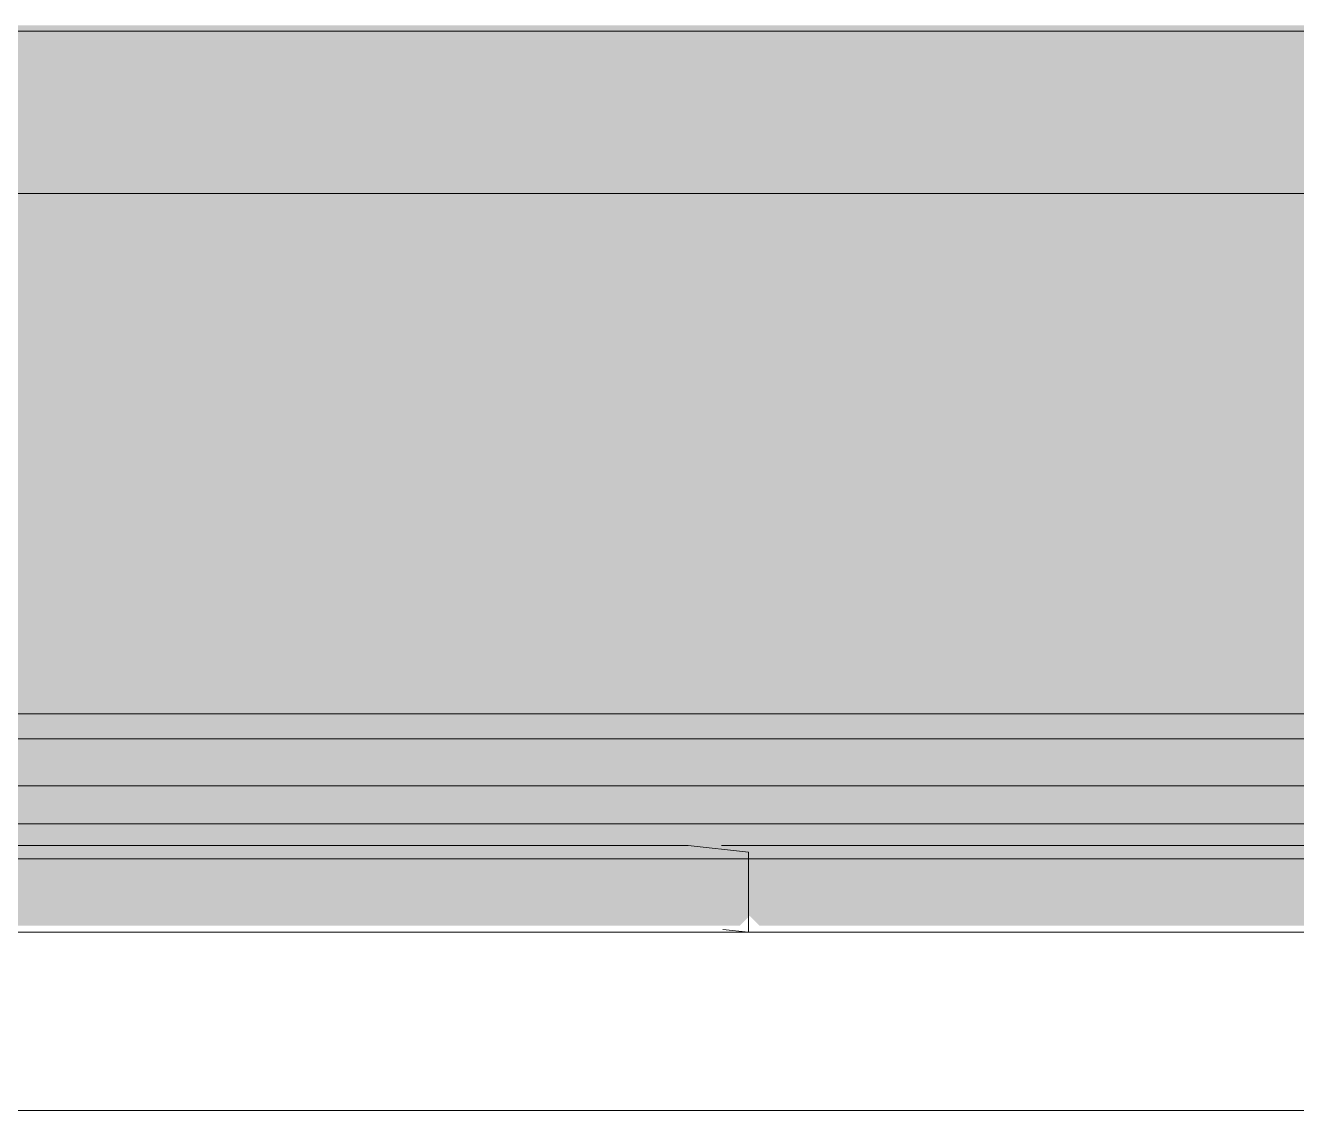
# Model space of a CAD drawing. Header units: millimetres. Extents: x 0 to 84100, y 0 to 59400.
# Drawn here: x 39263 to 39898, y 51084 to 51627 of the extents above; entities that cross this region are included whole.
import ezdxf

# ---------------------------------------------------------------- set-up
doc = ezdxf.new("R2010")
doc.units = ezdxf.units.MM
doc.layers.add('10_見えがかり', color=7, linetype='Continuous', lineweight=13)
doc.layers.add('12_見えがかり（ガラス）', color=5, linetype='Continuous', lineweight=9)

msp = doc.modelspace()

# ---------------------------------------------------------------- hatches: boundary and pattern name
at = {"layer": '10_見えがかり', "true_color": 0xe9dcc4}
for points in [[(49429.92, 51616.57), (49439.92, 51606.57), (49499.92, 51606.57), (49509.92, 51596.57), (49569.92, 51596.57), (49579.92, 51586.57), (49639.92, 51586.57), (49644.92, 51581.57), (49644.92, 51571.57), (49619.92, 51546.57), (29529.92, 51546.57), (29519.92, 51556.57), (29449.92, 51556.57), (29444.92, 51561.57), (29444.92, 51571.57), (29449.92, 51576.57), (29459.92, 51576.57), (29479.92, 51596.57), (29489.92, 51596.57), (29509.92, 51616.57), (29519.92, 51616.57), (29529.92, 51626.57), (49349.92, 51626.57), (49359.92, 51616.57)], [(54359.92, 51556.57), (54419.92, 51556.57), (54429.92, 51546.57), (54559.92, 51546.57), (54569.92, 51536.57), (54629.92, 51536.57), (54639.92, 51526.57), (54699.92, 51526.57), (54709.92, 51516.57), (54769.92, 51516.57), (54779.92, 51506.57), (54839.92, 51506.57), (54849.92, 51496.57), (54909.92, 51496.57), (54919.92, 51486.57), (55049.92, 51486.57), (55059.92, 51476.57), (55119.92, 51476.57), (55129.92, 51466.57), (55189.92, 51466.57), (55199.92, 51456.57), (55249.92, 51456.57), (55259.92, 51446.57), (55319.92, 51446.57), (55329.92, 51436.57), (55389.92, 51436.57), (55399.92, 51426.57), (55459.92, 51426.57), (55469.92, 51416.57), (55599.92, 51416.57), (55609.92, 51406.57), (55669.92, 51406.57), (55679.92, 51396.57), (55739.92, 51396.57), (55749.92, 51386.57), (55809.92, 51386.57), (55819.92, 51376.57), (55879.92, 51376.57), (55889.92, 51366.57), (55949.92, 51366.57), (55959.92, 51356.57), (56019.92, 51356.57), (56024.92, 51351.57), (56024.92, 51341.57), (56009.92, 51326.57), (55999.92, 51326.57), (55984.92, 51311.57), (55989.92, 51306.57), (56029.92, 51306.57), (56034.92, 51301.57), (56034.92, 51291.57), (56029.92, 51286.57), (55959.92, 51286.57), (19299.92, 51286.57), (19289.92, 51296.57), (19209.92, 51296.57), (19199.92, 51306.57), (19119.92, 51306.57), (19109.92, 51316.57), (19029.92, 51316.57), (19019.92, 51326.57), (18939.92, 51326.57), (18929.92, 51336.57), (18849.92, 51336.57), (18839.92, 51346.57), (18769.92, 51346.57), (18759.92, 51356.57), (18589.92, 51356.57), (18579.92, 51366.57), (18499.92, 51366.57), (18489.92, 51376.57), (18409.92, 51376.57), (18399.92, 51386.57), (18319.92, 51386.57), (18309.92, 51396.57), (18239.92, 51396.57), (18229.92, 51406.57), (18149.92, 51406.57), (18139.92, 51416.57), (17969.92, 51416.57), (17959.92, 51426.57), (17879.92, 51426.57), (17869.92, 51436.57), (17789.92, 51436.57), (17779.92, 51446.57), (17699.92, 51446.57), (17689.92, 51456.57), (17619.92, 51456.57), (17609.92, 51466.57), (17529.92, 51466.57), (17519.92, 51476.57), (17439.92, 51476.57), (17429.92, 51486.57), (17259.92, 51486.57), (17249.92, 51496.57), (17169.92, 51496.57), (17164.92, 51501.57), (17164.92, 51511.57), (17179.92, 51526.57), (17189.92, 51526.57), (17199.92, 51536.57), (17209.92, 51536.57), (17229.92, 51556.57), (17239.92, 51556.57), (17249.92, 51566.57), (29409.92, 51566.57), (29419.92, 51556.57), (29499.92, 51556.57), (29509.92, 51546.57), (49619.92, 51546.57), (49639.92, 51566.57), (54349.92, 51566.57)], [(39624.92, 51181.57), (39619.92, 51176.57), (38989.92, 51176.57), (38984.92, 51181.57), (38984.92, 51206.57), (39624.92, 51206.57)], [(40264.92, 51181.57), (40259.92, 51176.57), (39629.92, 51176.57), (39624.92, 51181.57), (39624.92, 51206.57), (40264.92, 51206.57)]]:
    msp.add_hatch(color=8, dxfattribs=at).paths.add_polyline_path(points)
at = {"layer": '12_見えがかり（ガラス）', "true_color": 0xdce9f2}
msp.add_hatch(color=8, dxfattribs=at).paths.add_polyline_path([(17429.92, 51486.57), (17439.92, 51476.57), (17519.92, 51476.57), (17529.92, 51466.57), (17609.92, 51466.57), (17619.92, 51456.57), (17689.92, 51456.57), (17699.92, 51446.57), (17779.92, 51446.57), (17789.92, 51436.57), (17869.92, 51436.57), (17879.92, 51426.57), (17959.92, 51426.57), (17969.92, 51416.57), (18139.92, 51416.57), (18149.92, 51406.57), (18229.92, 51406.57), (18239.92, 51396.57), (18309.92, 51396.57), (18319.92, 51386.57), (18399.92, 51386.57), (18409.92, 51376.57), (18489.92, 51376.57), (18499.92, 51366.57), (18579.92, 51366.57), (18589.92, 51356.57), (18759.92, 51356.57), (18769.92, 51346.57), (18839.92, 51346.57), (18849.92, 51336.57), (18929.92, 51336.57), (18939.92, 51326.57), (19019.92, 51326.57), (19029.92, 51316.57), (19109.92, 51316.57), (19119.92, 51306.57), (19199.92, 51306.57), (19209.92, 51296.57), (19289.92, 51296.57), (19299.92, 51286.57), (55959.92, 51286.57), (55969.92, 51276.57), (56039.92, 51276.57), (56049.92, 51266.57), (56059.92, 51266.57), (56064.92, 51261.57), (56064.92, 51211.57), (56059.92, 51206.57), (19379.92, 51206.57), (19369.92, 51216.57), (19279.92, 51216.57), (19269.92, 51226.57), (19179.92, 51226.57), (19169.92, 51236.57), (19079.92, 51236.57), (19069.92, 51246.57), (18979.92, 51246.57), (18969.92, 51256.57), (18869.92, 51256.57), (18859.92, 51266.57), (18769.92, 51266.57), (18759.92, 51276.57), (18669.92, 51276.57), (18659.92, 51286.57), (18569.92, 51286.57), (18559.92, 51296.57), (18469.92, 51296.57), (18459.92, 51306.57), (18359.92, 51306.57), (18349.92, 51316.57), (18259.92, 51316.57), (18249.92, 51326.57), (18159.92, 51326.57), (18149.92, 51336.57), (18059.92, 51336.57), (18049.92, 51346.57), (17959.92, 51346.57), (17949.92, 51356.57), (17849.92, 51356.57), (17839.92, 51366.57), (17749.92, 51366.57), (17739.92, 51376.57), (17649.92, 51376.57), (17639.92, 51386.57), (17549.92, 51386.57), (17539.92, 51396.57), (17449.92, 51396.57), (17439.92, 51406.57), (17339.92, 51406.57), (17329.92, 51416.57), (17239.92, 51416.57), (17229.92, 51426.57), (17149.92, 51426.57), (17144.92, 51431.57), (17144.92, 51481.57), (17149.92, 51486.57)])

# ---------------------------------------------------------------- linework, layer by layer
at = {"layer": '10_見えがかり'}
for points in [[(29692.29, 51531.57), (29692.29, 51537.07), (29610.11, 51537.07), (29610.11, 51545.74), (29527.93, 51545.74), (29527.93, 51554.4), (29445.75, 51554.4), (29445.75, 51572.4), (29527.87, 51623.74), (49359.12, 51623.74)], [(17168.59, 51499.24), (17168.59, 51517.24), (17183.32, 51525.79), (17212.78, 51542.91), (17242.24, 51560.02), (17256.98, 51568.58), (29419.46, 51568.58), (29419.46, 51559.91), (29501.75, 51559.91), (29501.75, 51551.24), (29584.05, 51551.24), (29584.05, 51542.58), (29666.35, 51542.58), (31990.6, 51542.58), (34369.71, 51542.58), (36802.57, 51542.58), (39287.98, 51542.58), (41824.7, 51542.58), (44411.44, 51542.58), (49476.66, 51542.58), (49477.13, 51542.91), (49489.14, 51551.46), (49501.15, 51560.02), (49503.33, 51561.57)], [(56026.37, 51282.57), (50797.13, 51282.57), (45734.24, 51282.57), (27342.33, 51282.57), (23252.35, 51282.57), (19380.11, 51282.57), (19380.11, 51291.24), (19291.65, 51291.24), (19291.65, 51299.9), (19203.19, 51299.9), (19203.19, 51308.57), (19114.73, 51308.57), (19114.73, 51317.24), (19026.27, 51317.24)], [(39085.1, 51246.57), (39502.56, 51246.57)], [(39502.56, 51246.57), (39843.83, 51246.57)], [(39843.83, 51246.57), (40157.21, 51246.57)], [(37956.92, 51227.57), (39335.8, 51227.57)], [(39335.8, 51227.57), (41356.91, 51227.57)], [(38970.86, 51216.74), (39594.24, 51216.74)], [(39594.24, 51216.74), (39624.33, 51213.4), (39624.33, 51173.4), (38982.86, 51173.4), (38971.62, 51174.65)], [(39610.86, 51216.74), (40239.27, 51216.74)], [(40239.27, 51216.74), (40269.24, 51213.4), (40269.24, 51173.4), (39624.27, 51173.4), (39611.54, 51174.82)], [(38750.19, 51084.24), (40720.56, 51084.24)]]:
    msp.add_lwpolyline(points, dxfattribs=at)
at = {"layer": '12_見えがかり（ガラス）'}
for points in [[(38651.22, 51270.07), (39279.83, 51270.07)], [(39279.83, 51270.07), (39911.83, 51270.07)], [(38651.22, 51210.07), (39279.83, 51210.07)], [(39279.83, 51210.07), (39911.83, 51210.07)]]:
    msp.add_lwpolyline(points, dxfattribs=at)

doc.saveas('drawing.dxf')
